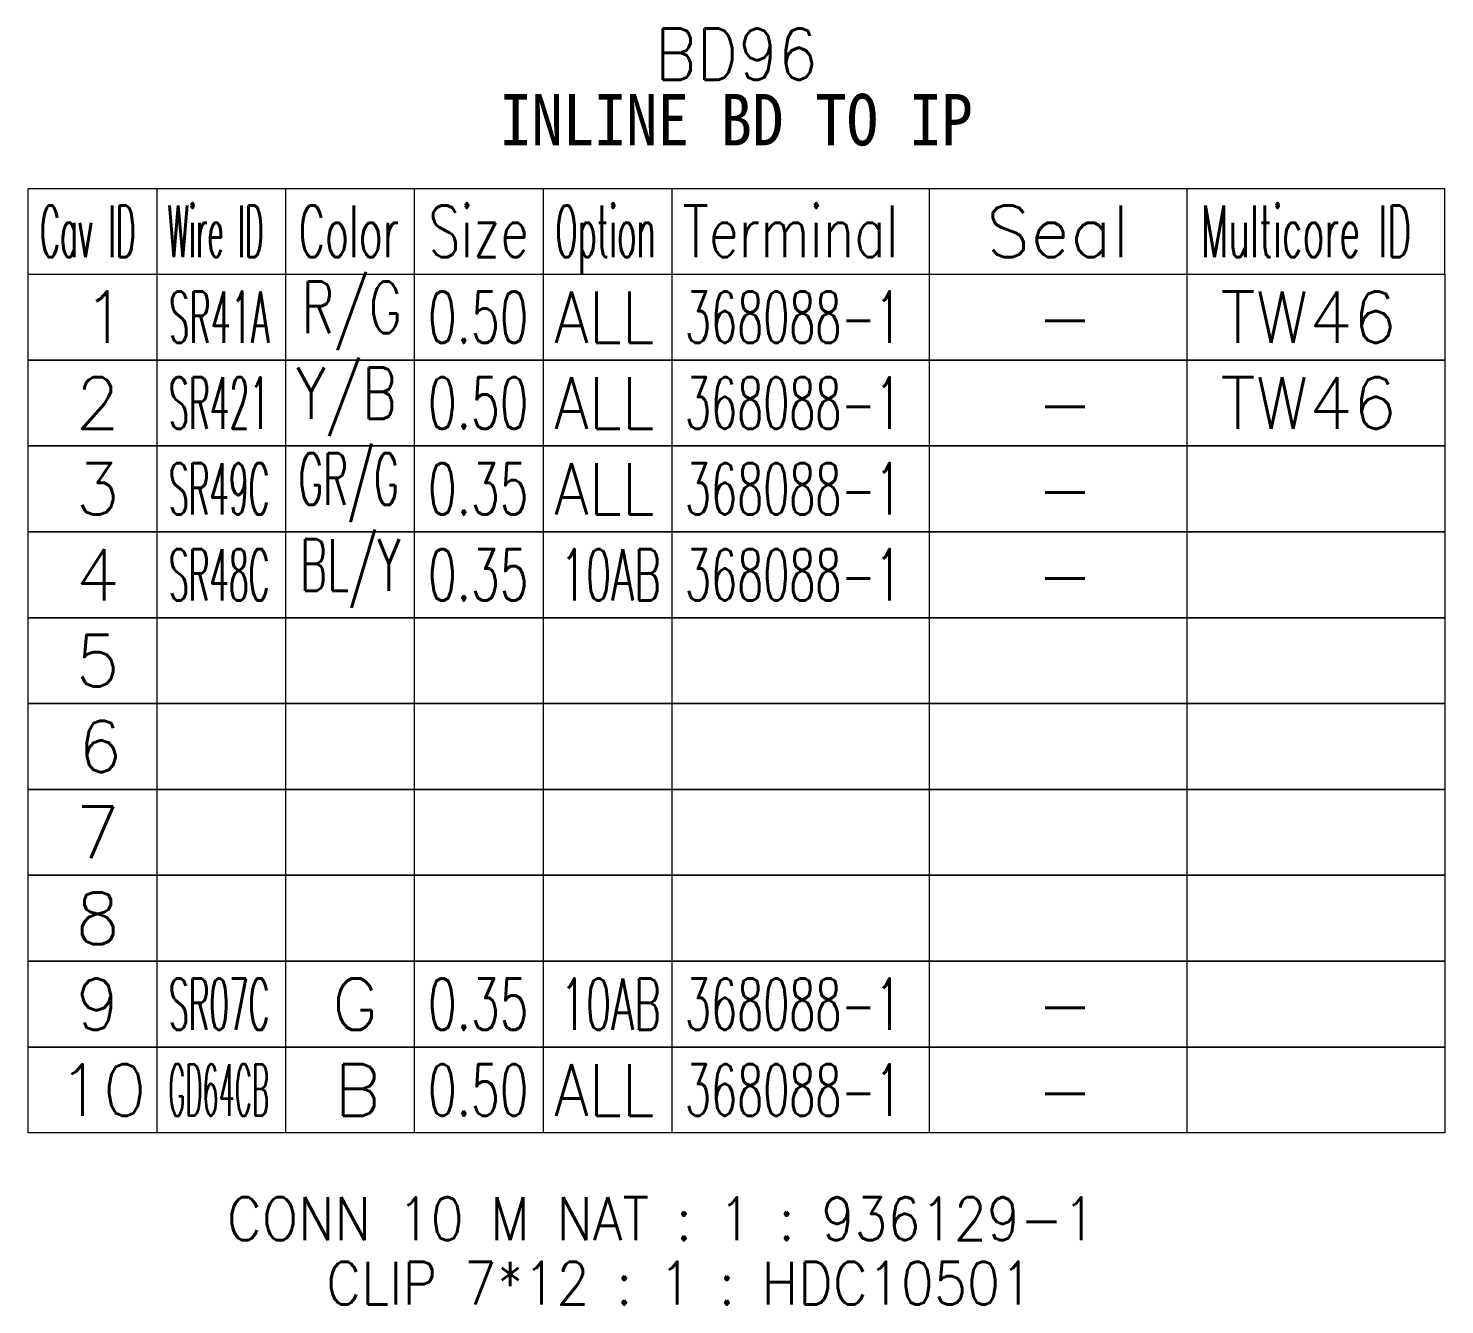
# Model space of a CAD drawing. Header units: inches. Extents: x 47316 to 59086, y 3141 to 11743.
# Drawn here: x 51055.2 to 51137.7, y 5975 to 6049.3 of the extents above; entities that cross this region are included whole.
import ezdxf

# ---------------------------------------------------------------- set-up
doc = ezdxf.new("R2010")
doc.units = ezdxf.units.IN
doc.header["$MEASUREMENT"] = 0
doc.styles.get("Standard").update_dxf_attribs({"font": ''})
doc.styles.get('Standard').set_extended_font_data('SimSun')

msp = doc.modelspace()

# ---------------------------------------------------------------- linework, layer by layer
at = {"color": 0, "linetype": 'Continuous', "lineweight": 15}
for p, q in [((51055.248, 6039.99), (51137.748, 6039.99)), ((51055.248, 6034.99), (51055.248, 6039.99)), ((51055.248, 6034.99), (51137.748, 6034.99))]:
    msp.add_line(p, q, dxfattribs=at)
at = {"color": 7, "linetype": 'Continuous', "lineweight": 15}
for p, q in [((51062.748, 6034.99), (51062.748, 6039.99)), ((51070.248, 6034.99), (51070.248, 6039.99)), ((51077.748, 6034.99), (51077.748, 6039.99)), ((51085.248, 6034.99), (51085.248, 6039.99)), ((51092.748, 6034.99), (51092.748, 6039.99)), ((51107.748, 6034.99), (51107.748, 6039.99)), ((51122.748, 6034.99), (51122.748, 6039.99)), ((51137.748, 6034.99), (51137.748, 6039.99))]:
    msp.add_line(p, q, dxfattribs=at)
at = {"color": 102, "linetype": 'Continuous', "lineweight": 15}
for p, q in [((51062.748, 6029.99), (51062.748, 6034.99)), ((51070.248, 6029.99), (51070.248, 6034.99)), ((51077.748, 6029.99), (51077.748, 6034.99)), ((51085.248, 6029.99), (51085.248, 6034.99)), ((51092.748, 6029.99), (51092.748, 6034.99)), ((51107.748, 6029.99), (51107.748, 6034.99)), ((51122.748, 6029.99), (51122.748, 6034.99)), ((51062.748, 6024.99), (51062.748, 6029.99)), ((51070.248, 6024.99), (51070.248, 6029.99)), ((51077.748, 6024.99), (51077.748, 6029.99)), ((51085.248, 6024.99), (51085.248, 6029.99)), ((51092.748, 6024.99), (51092.748, 6029.99)), ((51107.748, 6024.99), (51107.748, 6029.99)), ((51122.748, 6024.99), (51122.748, 6029.99)), ((51062.748, 6019.99), (51062.748, 6024.99)), ((51070.248, 6019.99), (51070.248, 6024.99)), ((51077.748, 6019.99), (51077.748, 6024.99)), ((51085.248, 6019.99), (51085.248, 6024.99)), ((51092.748, 6019.99), (51092.748, 6024.99)), ((51107.748, 6019.99), (51107.748, 6024.99)), ((51122.748, 6019.99), (51122.748, 6024.99)), ((51062.748, 6014.99), (51062.748, 6019.99)), ((51070.248, 6014.99), (51070.248, 6019.99)), ((51077.748, 6014.99), (51077.748, 6019.99)), ((51085.248, 6014.99), (51085.248, 6019.99)), ((51092.748, 6014.99), (51092.748, 6019.99)), ((51107.748, 6014.99), (51107.748, 6019.99)), ((51122.748, 6014.99), (51122.748, 6019.99)), ((51062.748, 6009.99), (51062.748, 6014.99)), ((51070.248, 6009.99), (51070.248, 6014.99)), ((51077.748, 6009.99), (51077.748, 6014.99)), ((51085.248, 6009.99), (51085.248, 6014.99)), ((51092.748, 6009.99), (51092.748, 6014.99)), ((51107.748, 6009.99), (51107.748, 6014.99)), ((51122.748, 6009.99), (51122.748, 6014.99)), ((51062.748, 6004.99), (51062.748, 6009.99)), ((51070.248, 6004.99), (51070.248, 6009.99)), ((51077.748, 6004.99), (51077.748, 6009.99)), ((51085.248, 6004.99), (51085.248, 6009.99)), ((51092.748, 6004.99), (51092.748, 6009.99)), ((51107.748, 6004.99), (51107.748, 6009.99)), ((51122.748, 6004.99), (51122.748, 6009.99)), ((51062.748, 5999.99), (51062.748, 6004.99)), ((51070.248, 5999.99), (51070.248, 6004.99)), ((51077.748, 5999.99), (51077.748, 6004.99)), ((51085.248, 5999.99), (51085.248, 6004.99)), ((51092.748, 5999.99), (51092.748, 6004.99)), ((51107.748, 5999.99), (51107.748, 6004.99)), ((51122.748, 5999.99), (51122.748, 6004.99)), ((51062.748, 5994.99), (51062.748, 5999.99)), ((51070.248, 5994.99), (51070.248, 5999.99)), ((51077.748, 5994.99), (51077.748, 5999.99)), ((51085.248, 5994.99), (51085.248, 5999.99)), ((51092.748, 5994.99), (51092.748, 5999.99)), ((51107.748, 5994.99), (51107.748, 5999.99)), ((51122.748, 5994.99), (51122.748, 5999.99)), ((51062.748, 5989.99), (51062.748, 5994.99)), ((51070.248, 5989.99), (51070.248, 5994.99)), ((51077.748, 5989.99), (51077.748, 5994.99)), ((51085.248, 5989.99), (51085.248, 5994.99)), ((51092.748, 5989.99), (51092.748, 5994.99)), ((51107.748, 5989.99), (51107.748, 5994.99)), ((51122.748, 5989.99), (51122.748, 5994.99)), ((51062.748, 5984.99), (51062.748, 5989.99)), ((51070.248, 5984.99), (51070.248, 5989.99)), ((51077.748, 5984.99), (51077.748, 5989.99)), ((51085.248, 5984.99), (51085.248, 5989.99)), ((51092.748, 5984.99), (51092.748, 5989.99)), ((51107.748, 5984.99), (51107.748, 5989.99)), ((51122.748, 5984.99), (51122.748, 5989.99))]:
    msp.add_line(p, q, dxfattribs=at)
at = {"color": 0, "linetype": 'Continuous', "lineweight": 15}
for points in [[(51055.248, 6029.99), (51055.248, 6034.99), (51137.748, 6034.99), (51137.748, 6029.99)], [(51055.248, 6024.99), (51055.248, 6029.99), (51137.748, 6029.99), (51137.748, 6024.99)], [(51055.248, 6019.99), (51055.248, 6024.99), (51137.748, 6024.99), (51137.748, 6019.99)], [(51055.248, 6014.99), (51055.248, 6019.99), (51137.748, 6019.99), (51137.748, 6014.99)], [(51055.248, 6009.99), (51055.248, 6014.99), (51137.748, 6014.99), (51137.748, 6009.99)], [(51055.248, 6004.99), (51055.248, 6009.99), (51137.748, 6009.99), (51137.748, 6004.99)], [(51055.248, 5999.99), (51055.248, 6004.99), (51137.748, 6004.99), (51137.748, 5999.99)], [(51055.248, 5994.99), (51055.248, 5999.99), (51137.748, 5999.99), (51137.748, 5994.99)], [(51055.248, 5989.99), (51055.248, 5994.99), (51137.748, 5994.99), (51137.748, 5989.99)], [(51055.248, 5984.99), (51055.248, 5989.99), (51137.748, 5989.99), (51137.748, 5984.99)]]:
    msp.add_lwpolyline(points, close=True, dxfattribs=at)

# ---------------------------------------------------------------- texts
at = {"color": 6, "linetype": 'Continuous', "lineweight": 20, "char_height": 3, "attachment_point": 1}
for s, insert, width in [('\\Fromans.shx;\\W0.9000000000;\\T1.0000000000;\\o\\lBD96', (51091.741, 6049.307), 10.54286), ('\\f黑体|b0|i0|c1|p0;\\W0.9000000000;\\T1.0000000000;\\o\\lINLINE BD TO IP', (51082.71, 6045.49), 29.1236)]:
    msp.add_mtext(s, dxfattribs=dict(at, insert=insert, width=width))
at = {"color": 7, "linetype": 'Continuous', "lineweight": 15, "char_height": 3, "attachment_point": 1}
for s, insert, width in [('\\Fromans.shx;\\W0.4026548673;\\T1.0000000000;\\o\\lWire ID', (51063.363, 6038.99), 6.5), ('\\Fromans.shx;\\W0.7222222222;\\T1.0000000000;\\o\\lSize', (51078.557, 6038.99), 6.5), ('\\Fromans.shx;\\W0.4595959596;\\T1.0000000000;\\o\\lOption', (51085.945, 6038.99), 6.5), ('\\Fromans.shx;\\W0.7480916031;\\T1.0000000000;\\o\\lTerminal', (51093.355, 6038.99), 14), ('\\Fromans.shx;\\W0.5185185185;\\T1.0000000000;\\o\\lMulticore ID', (51123.544, 6038.99), 14), ('\\Fromans.shx;\\W0.4292452830;\\T1.0000000000;\\o\\lCav ID', (51055.932, 6038.99), 6.5), ('\\Fromans.shx;\\W0.5687500000;\\T1.0000000000;\\o\\lColor', (51070.992, 6038.99), 6.5), ('\\Fromans.shx;\\W1.0000000000;\\T1.0000000000;\\o\\lSeal', (51111.034, 6038.99), 9.28571), ('\\Fromans.shx;\\W1.0000000000;\\T1.0000000000;\\o\\l1', (51058.426, 6033.99), 2.85714), ('\\Fromans.shx;\\W1.0000000000;\\T1.0000000000;\\o\\l2', (51057.998, 6028.99), 2.85714), ('\\Fromans.shx;\\W1.0000000000;\\T1.0000000000;\\o\\l3', (51057.998, 6023.99), 2.85714), ('\\Fromans.shx;\\W1.0000000000;\\T1.0000000000;\\o\\l4', (51057.998, 6018.99), 2.85714), ('\\Fromans.shx;\\W1.0000000000;\\T1.0000000000;\\o\\l5', (51057.998, 6013.99), 2.85714), ('\\Fromans.shx;\\W1.0000000000;\\T1.0000000000;\\o\\l6', (51058.141, 6008.99), 2.85714), ('\\Fromans.shx;\\W1.0000000000;\\T1.0000000000;\\o\\l7', (51057.998, 6003.99), 2.85714), ('\\Fromans.shx;\\W1.0000000000;\\T1.0000000000;\\o\\l8', (51057.998, 5998.99), 2.85714), ('\\Fromans.shx;\\W1.0000000000;\\T1.0000000000;\\o\\l9', (51057.998, 5993.99), 2.85714), ('\\Fromans.shx;\\W1.0000000000;\\T1.0000000000;\\o\\l10', (51056.998, 5988.99), 5.71429)]:
    msp.add_mtext(s, dxfattribs=dict(at, insert=insert, width=width))
at = {"color": 140, "linetype": 'Continuous', "lineweight": 15, "char_height": 3, "attachment_point": 1}
for s, insert, width in [('\\Fromans.shx;\\W0.7109375000;\\T1.0000000000;\\o\\lR/G', (51071.154, 6034.561), 6.5), ('\\Fromans.shx;\\W0.8750000000;\\T1.0000000000;\\o\\lALL', (51085.873, 6033.99), 6.5), ('\\Fromans.shx;\\W1.0000000000;\\T1.0000000000;\\o\\l-', (51113.962, 6033.99), 3.71429), ('\\Fromans.shx;\\W0.7459016393;\\T1.0000000000;\\o\\lY/B', (51070.854, 6029.561), 6.5), ('\\Fromans.shx;\\W0.8750000000;\\T1.0000000000;\\o\\lALL', (51085.873, 6028.99), 6.5), ('\\Fromans.shx;\\W1.0000000000;\\T1.0000000000;\\o\\l-', (51113.962, 6028.99), 3.71429), ('\\Fromans.shx;\\W0.5352941176;\\T1.0000000000;\\o\\lGR/G', (51070.977, 6024.561), 6.5), ('\\Fromans.shx;\\W0.8750000000;\\T1.0000000000;\\o\\lALL', (51085.873, 6023.99), 6.5), ('\\Fromans.shx;\\W1.0000000000;\\T1.0000000000;\\o\\l-', (51113.962, 6023.99), 3.71429), ('\\Fromans.shx;\\W0.5833333333;\\T1.0000000000;\\o\\lBL/Y', (51071.081, 6019.561), 6.5), ('\\Fromans.shx;\\W0.5759493671;\\T1.0000000000;\\o\\l10AB', (51086.242, 6018.99), 6.5), ('\\Fromans.shx;\\W1.0000000000;\\T1.0000000000;\\o\\l-', (51113.962, 6018.99), 3.71429), ('\\Fromans.shx;\\W1.0000000000;\\T1.0000000000;\\o\\lG', (51072.926, 5993.99), 3), ('\\Fromans.shx;\\W0.5759493671;\\T1.0000000000;\\o\\l10AB', (51086.242, 5993.99), 6.5), ('\\Fromans.shx;\\W1.0000000000;\\T1.0000000000;\\o\\l-', (51113.962, 5993.99), 3.71429), ('\\Fromans.shx;\\W1.0000000000;\\T1.0000000000;\\o\\lB', (51073.069, 5988.99), 3), ('\\Fromans.shx;\\W0.8750000000;\\T1.0000000000;\\o\\lALL', (51085.873, 5988.99), 6.5), ('\\Fromans.shx;\\W1.0000000000;\\T1.0000000000;\\o\\l-', (51113.962, 5988.99), 3.71429)]:
    msp.add_mtext(s, dxfattribs=dict(at, insert=insert, width=width))
at = {"color": 21, "linetype": 'Continuous', "lineweight": 15, "char_height": 3, "attachment_point": 1}
for s, insert, width in [('\\Fromans.shx;\\W0.4595959596;\\T1.0000000000;\\o\\lSR41A', (51063.445, 6033.99), 6.5), ('\\Fromans.shx;\\W0.6500000000;\\T1.0000000000;\\o\\l0.50', (51078.526, 6033.99), 6.5), ('\\Fromans.shx;\\W0.5903614458;\\T1.0000000000;\\o\\l368088-1', (51093.501, 6033.99), 14), ('\\Fromans.shx;\\W1.0000000000;\\T1.0000000000;\\o\\lTW46', (51124.676, 6033.99), 11.42857), ('\\Fromans.shx;\\W0.4504950495;\\T1.0000000000;\\o\\lSR421', (51063.441, 6028.99), 6.5), ('\\Fromans.shx;\\W0.6500000000;\\T1.0000000000;\\o\\l0.50', (51078.526, 6028.99), 6.5), ('\\Fromans.shx;\\W0.5903614458;\\T1.0000000000;\\o\\l368088-1', (51093.501, 6028.99), 14), ('\\Fromans.shx;\\W1.0000000000;\\T1.0000000000;\\o\\lTW46', (51124.676, 6028.99), 11.42857), ('\\Fromans.shx;\\W0.4460784314;\\T1.0000000000;\\o\\lSR49C', (51063.439, 6023.99), 6.5), ('\\Fromans.shx;\\W0.6500000000;\\T1.0000000000;\\o\\l0.35', (51078.526, 6023.99), 6.5), ('\\Fromans.shx;\\W0.5903614458;\\T1.0000000000;\\o\\l368088-1', (51093.501, 6023.99), 14), ('\\Fromans.shx;\\W0.4460784314;\\T1.0000000000;\\o\\lSR48C', (51063.439, 6018.99), 6.5), ('\\Fromans.shx;\\W0.6500000000;\\T1.0000000000;\\o\\l0.35', (51078.526, 6018.99), 6.5), ('\\Fromans.shx;\\W0.5903614458;\\T1.0000000000;\\o\\l368088-1', (51093.501, 6018.99), 14), ('\\Fromans.shx;\\W0.4460784314;\\T1.0000000000;\\o\\lSR07C', (51063.439, 5993.99), 6.5), ('\\Fromans.shx;\\W0.6500000000;\\T1.0000000000;\\o\\l0.35', (51078.526, 5993.99), 6.5), ('\\Fromans.shx;\\W0.5903614458;\\T1.0000000000;\\o\\l368088-1', (51093.501, 5993.99), 14), ('\\Fromans.shx;\\W0.3669354839;\\T1.0000000000;\\o\\lGD64CB', (51063.405, 5988.99), 6.5), ('\\Fromans.shx;\\W0.6500000000;\\T1.0000000000;\\o\\l0.50', (51078.526, 5988.99), 6.5), ('\\Fromans.shx;\\W0.5903614458;\\T1.0000000000;\\o\\l368088-1', (51093.501, 5988.99), 14)]:
    msp.add_mtext(s, dxfattribs=dict(at, insert=insert, width=width))
at = {"color": 42, "linetype": 'Continuous', "lineweight": 15, "char_height": 2.5, "attachment_point": 1}
for s, insert, width in [('\\Fromans.shx;\\W0.9000000000;\\T1.0000000000;\\o\\lCONN 10 M NAT : 1 : 936129-1', (51066.819, 5981.24), 60), ('\\Fromans.shx;\\W0.9000000000;\\T1.0000000000;\\o\\lCLIP 7*12 : 1 : HDC10501', (51072.605, 5977.49), 48.42857)]:
    msp.add_mtext(s, dxfattribs=dict(at, insert=insert, width=width))

doc.saveas('drawing.dxf')
